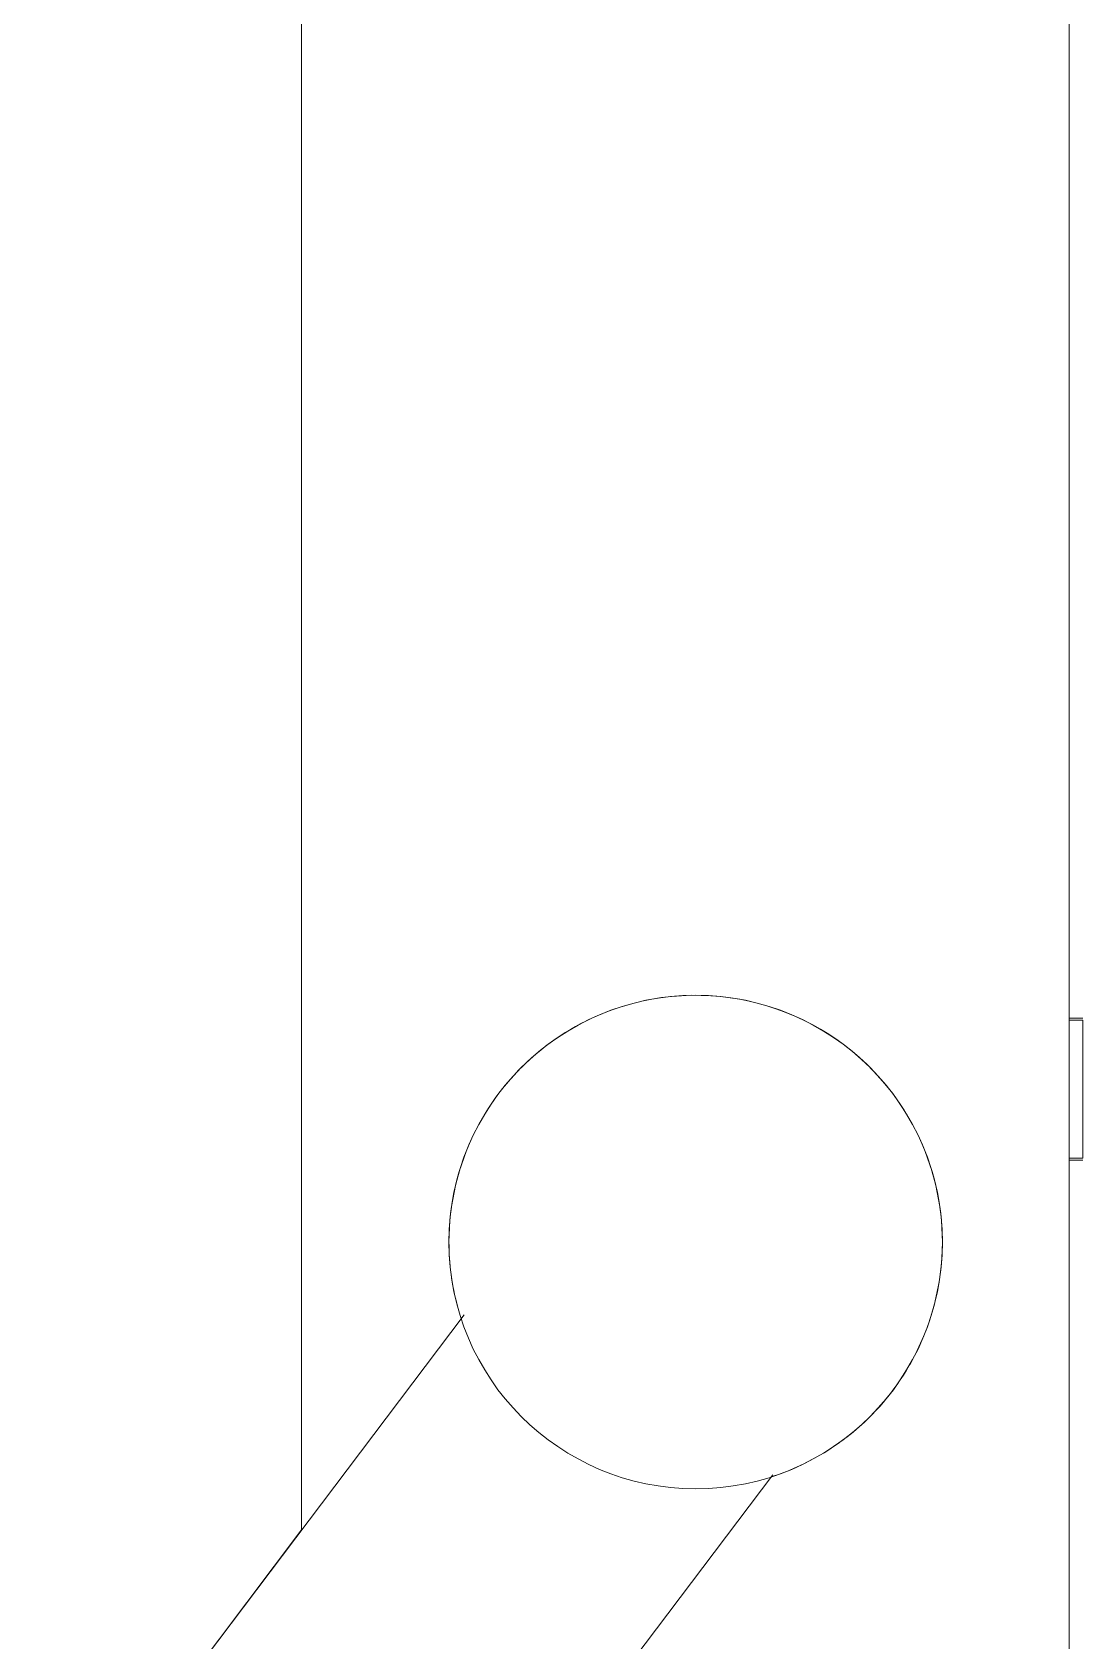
# Model space of a CAD drawing. Header units: millimetres. Extents: x -153298 to 620751, y -313239 to 250031.
# Drawn here: x 85708 to 85784.6, y -223396.3 to -223278.9 of the extents above; entities that cross this region are included whole.
import ezdxf

# ---------------------------------------------------------------- set-up
doc = ezdxf.new("R2010")
doc.units = ezdxf.units.MM
doc.layers.add('E-LITE-EQPM', color=2, linetype='Continuous', lineweight=35)

# ---------------------------------------------------------------- blocks, each defined once
blk = doc.blocks.new('ACM_L18 - LED Flood Light Luminaire - ACM_L18 - LED Flood Light Luminaire-11639162-2150-01 ENTRANCE 1 ELEVATION 4')
at = {"layer": 'E-LITE-EQPM', "color": 250, "lineweight": 20}
for p, q in [((18431.02, 104679), (18431.02, 104419)), ((18431.02, 104419), (18431.02, 104679)), ((18431.02, 104679), (18431.02, 104554)), ((18431.02, 104554), (18431.02, 104679)), ((18375.02, 104507), (18375.02, 104622.01)), ((18375.02, 104622.01), (18375.02, 104507)), ((18431.02, 104614), (18431.02, 104604.41)), ((18431.02, 104604.41), (18431.02, 104614)), ((18431.02, 104614), (18431.02, 104604.41)), ((18431.02, 104604.41), (18431.02, 104614)), ((18431.02, 104614), (18431.02, 104604.41)), ((18431.02, 104604.41), (18431.02, 104614)), ((18431.02, 104614), (18431.02, 104604.41)), ((18431.02, 104604.41), (18431.02, 104614)), ((18431.02, 104614), (18431.02, 104604.41)), ((18431.02, 104604.41), (18431.02, 104614)), ((18431.02, 104614), (18431.02, 104604.41)), ((18431.02, 104604.41), (18431.02, 104614)), ((18431.02, 104614), (18431.02, 104604.41)), ((18431.02, 104604.41), (18431.02, 104614)), ((18431.02, 104614), (18431.02, 104604.41)), ((18431.02, 104604.41), (18431.02, 104614)), ((18431.02, 104614), (18431.02, 104604.41)), ((18431.02, 104604.41), (18431.02, 104614)), ((18431.02, 104614), (18431.02, 104604.41)), ((18431.02, 104604.41), (18431.02, 104614)), ((18431.02, 104614), (18431.02, 104604.41)), ((18431.02, 104604.41), (18431.02, 104614)), ((18431.02, 104614), (18431.02, 104604.41)), ((18431.02, 104604.41), (18431.02, 104614)), ((18431.02, 104614), (18431.02, 104604.41)), ((18431.02, 104604.41), (18431.02, 104614)), ((18431.02, 104614), (18431.02, 104604.41)), ((18431.02, 104604.41), (18431.02, 104614)), ((18431.02, 104614), (18431.02, 104604.41)), ((18431.02, 104604.41), (18431.02, 104614)), ((18431.02, 104614), (18431.02, 104604.41)), ((18431.02, 104604.41), (18431.02, 104614)), ((18431.02, 104614), (18431.02, 104604.41)), ((18431.02, 104604.41), (18431.02, 104614)), ((18431.02, 104614), (18431.02, 104604.41)), ((18431.02, 104604.41), (18431.02, 104614)), ((18431.02, 104614), (18431.02, 104604.41)), ((18431.02, 104604.41), (18431.02, 104614)), ((18431.02, 104614), (18431.02, 104604.41)), ((18431.02, 104604.41), (18431.02, 104614)), ((18431.02, 104614), (18431.02, 104604.41)), ((18431.02, 104604.41), (18431.02, 104614)), ((18431.02, 104599), (18431.02, 104589.75)), ((18431.02, 104589.75), (18431.02, 104599)), ((18431.02, 104599), (18431.02, 104589.75)), ((18431.02, 104589.75), (18431.02, 104599)), ((18431.02, 104599), (18431.02, 104589.75)), ((18431.02, 104589.75), (18431.02, 104599)), ((18431.02, 104599), (18431.02, 104589.75)), ((18431.02, 104589.75), (18431.02, 104599)), ((18431.02, 104599), (18431.02, 104589.75)), ((18431.02, 104589.75), (18431.02, 104599)), ((18431.02, 104599), (18431.02, 104589.75)), ((18431.02, 104589.75), (18431.02, 104599)), ((18431.02, 104599), (18431.02, 104589.75)), ((18431.02, 104589.75), (18431.02, 104599)), ((18431.02, 104599), (18431.02, 104589.75)), ((18431.02, 104589.75), (18431.02, 104599)), ((18431.02, 104599), (18431.02, 104589.75)), ((18431.02, 104589.75), (18431.02, 104599)), ((18431.02, 104599), (18431.02, 104589.75)), ((18431.02, 104589.75), (18431.02, 104599)), ((18431.02, 104599), (18431.02, 104589.75)), ((18431.02, 104589.75), (18431.02, 104599)), ((18431.02, 104599), (18431.02, 104589.75)), ((18431.02, 104589.75), (18431.02, 104599)), ((18431.02, 104599), (18431.02, 104589.75)), ((18431.02, 104589.75), (18431.02, 104599)), ((18431.02, 104599), (18431.02, 104589.75)), ((18431.02, 104589.75), (18431.02, 104599)), ((18431.02, 104599), (18431.02, 104589.75)), ((18431.02, 104589.75), (18431.02, 104599)), ((18431.02, 104599), (18431.02, 104589.75)), ((18431.02, 104589.75), (18431.02, 104599)), ((18431.02, 104599), (18431.02, 104589.75)), ((18431.02, 104589.75), (18431.02, 104599)), ((18431.02, 104599), (18431.02, 104589.75)), ((18431.02, 104589.75), (18431.02, 104599)), ((18431.02, 104599), (18431.02, 104589.75)), ((18431.02, 104589.75), (18431.02, 104599)), ((18431.02, 104599), (18431.02, 104589.75)), ((18431.02, 104589.75), (18431.02, 104599)), ((18431.02, 104599), (18431.02, 104589.75)), ((18431.02, 104589.75), (18431.02, 104599)), ((18431.02, 104584), (18431.02, 104575.09)), ((18431.02, 104575.09), (18431.02, 104584)), ((18431.02, 104584), (18431.02, 104575.09)), ((18431.02, 104575.09), (18431.02, 104584)), ((18431.02, 104584), (18431.02, 104575.09)), ((18431.02, 104575.09), (18431.02, 104584)), ((18431.02, 104584), (18431.02, 104575.09)), ((18431.02, 104575.09), (18431.02, 104584)), ((18431.02, 104584), (18431.02, 104575.09)), ((18431.02, 104575.09), (18431.02, 104584)), ((18431.02, 104584), (18431.02, 104575.09)), ((18431.02, 104575.09), (18431.02, 104584)), ((18431.02, 104584), (18431.02, 104575.09)), ((18431.02, 104575.09), (18431.02, 104584)), ((18431.02, 104584), (18431.02, 104575.09)), ((18431.02, 104575.09), (18431.02, 104584)), ((18431.02, 104584), (18431.02, 104575.09)), ((18431.02, 104575.09), (18431.02, 104584)), ((18431.02, 104584), (18431.02, 104575.09)), ((18431.02, 104575.09), (18431.02, 104584)), ((18431.02, 104584), (18431.02, 104575.09)), ((18431.02, 104575.09), (18431.02, 104584)), ((18431.02, 104584), (18431.02, 104575.09)), ((18431.02, 104575.09), (18431.02, 104584)), ((18431.02, 104584), (18431.02, 104575.09)), ((18431.02, 104575.09), (18431.02, 104584)), ((18431.02, 104584), (18431.02, 104575.09)), ((18431.02, 104575.09), (18431.02, 104584)), ((18431.02, 104584), (18431.02, 104575.09)), ((18431.02, 104575.09), (18431.02, 104584)), ((18431.02, 104584), (18431.02, 104575.09)), ((18431.02, 104575.09), (18431.02, 104584)), ((18431.02, 104584), (18431.02, 104575.09)), ((18431.02, 104575.09), (18431.02, 104584)), ((18431.02, 104584), (18431.02, 104575.09)), ((18431.02, 104575.09), (18431.02, 104584)), ((18431.02, 104584), (18431.02, 104575.09)), ((18431.02, 104575.09), (18431.02, 104584)), ((18431.02, 104584), (18431.02, 104575.09)), ((18431.02, 104575.09), (18431.02, 104584)), ((18431.02, 104584), (18431.02, 104575.09)), ((18431.02, 104575.09), (18431.02, 104584)), ((18431.02, 104584), (18431.02, 104575.09)), ((18431.02, 104575.09), (18431.02, 104584)), ((18431.02, 104584), (18431.02, 104575.09)), ((18431.02, 104575.09), (18431.02, 104584)), ((18431.02, 104584), (18431.02, 104575.09)), ((18431.02, 104575.09), (18431.02, 104584)), ((18431.02, 104584), (18431.02, 104575.09)), ((18431.02, 104575.09), (18431.02, 104584)), ((18431.02, 104584), (18431.02, 104575.09)), ((18431.02, 104575.09), (18431.02, 104584)), ((18431.02, 104584), (18431.02, 104575.09)), ((18431.02, 104575.09), (18431.02, 104584)), ((18431.02, 104584), (18431.02, 104575.09)), ((18431.02, 104575.09), (18431.02, 104584)), ((18431.02, 104584), (18431.02, 104575.09)), ((18431.02, 104575.09), (18431.02, 104584)), ((18431.02, 104569), (18431.02, 104559)), ((18431.02, 104559), (18431.02, 104569)), ((18431.02, 104569), (18431.02, 104559)), ((18431.02, 104559), (18431.02, 104569)), ((18431.02, 104569), (18431.02, 104559)), ((18431.02, 104559), (18431.02, 104569)), ((18431.02, 104569), (18431.02, 104559)), ((18431.02, 104559), (18431.02, 104569)), ((18431.02, 104569), (18431.02, 104559)), ((18431.02, 104559), (18431.02, 104569)), ((18431.02, 104569), (18431.02, 104559)), ((18431.02, 104559), (18431.02, 104569)), ((18431.02, 104569), (18431.02, 104559)), ((18431.02, 104559), (18431.02, 104569)), ((18431.02, 104569), (18431.02, 104559)), ((18431.02, 104559), (18431.02, 104569)), ((18431.02, 104569), (18431.02, 104559)), ((18431.02, 104559), (18431.02, 104569)), ((18431.02, 104569), (18431.02, 104559)), ((18431.02, 104559), (18431.02, 104569)), ((18431.02, 104569), (18431.02, 104559)), ((18431.02, 104559), (18431.02, 104569)), ((18431.02, 104569), (18431.02, 104559)), ((18431.02, 104559), (18431.02, 104569)), ((18431.02, 104569), (18431.02, 104559)), ((18431.02, 104559), (18431.02, 104569)), ((18431.02, 104569), (18431.02, 104559)), ((18431.02, 104559), (18431.02, 104569)), ((18431.02, 104569), (18431.02, 104559)), ((18431.02, 104559), (18431.02, 104569)), ((18431.02, 104569), (18431.02, 104559)), ((18431.02, 104559), (18431.02, 104569)), ((18431.02, 104569), (18431.02, 104559)), ((18431.02, 104559), (18431.02, 104569)), ((18431.02, 104569), (18431.02, 104559)), ((18431.02, 104559), (18431.02, 104569)), ((18431.02, 104569), (18431.02, 104559)), ((18431.02, 104559), (18431.02, 104569)), ((18431.02, 104569), (18431.02, 104559)), ((18431.02, 104559), (18431.02, 104569)), ((18431.02, 104569), (18431.02, 104559)), ((18431.02, 104559), (18431.02, 104569)), ((18431.02, 104569), (18431.02, 104559)), ((18431.02, 104559), (18431.02, 104569)), ((18431.02, 104569), (18431.02, 104559)), ((18431.02, 104559), (18431.02, 104569)), ((18431.02, 104569), (18431.02, 104559)), ((18431.02, 104559), (18431.02, 104569)), ((18431.02, 104569), (18431.02, 104559)), ((18431.02, 104559), (18431.02, 104569)), ((18431.02, 104569), (18431.02, 104559)), ((18431.02, 104559), (18431.02, 104569)), ((18431.02, 104569), (18431.02, 104559)), ((18431.02, 104559), (18431.02, 104569)), ((18431.02, 104569), (18431.02, 104559)), ((18431.02, 104559), (18431.02, 104569)), ((18431.02, 104569), (18431.02, 104559)), ((18431.02, 104559), (18431.02, 104569)), ((18431.02, 104544.34), (18432.02, 104544.34)), ((18431.02, 104534.13), (18431.02, 104544.18)), ((18431.02, 104534.13), (18431.02, 104544.18)), ((18431.02, 104544.18), (18431.02, 104540.1)), ((18431.02, 104540.1), (18431.02, 104544.18)), ((18431.02, 104544.18), (18431.02, 104534.13)), ((18431.02, 104534.13), (18431.02, 104544.18)), ((18431.02, 104544.18), (18431.02, 104534.13)), ((18431.02, 104534.13), (18431.02, 104544.18)), ((18431.02, 104544.18), (18431.02, 104536)), ((18431.02, 104534.13), (18431.02, 104544.18)), ((18431.02, 104544.18), (18431.02, 104534.13)), ((18431.02, 104534.13), (18431.02, 104544.18)), ((18432.02, 104544.18), (18432.02, 104534.13)), ((18432.02, 104534.13), (18432.02, 104544.18)), ((18432.02, 104544.18), (18432.02, 104540.1)), ((18432.02, 104540.1), (18432.02, 104544.18)), ((18432.02, 104544.18), (18432.02, 104534.13)), ((18432.02, 104534.13), (18432.02, 104544.18)), ((18432.02, 104544.18), (18432.02, 104534.13)), ((18432.02, 104536), (18432.02, 104544.18)), ((18432.02, 104544.18), (18432.02, 104534.13)), ((18432.02, 104534.13), (18432.02, 104544.18)), ((18432.02, 104544.18), (18432.02, 104534.13)), ((18432.02, 104544.18), (18432.02, 104534.13)), ((18431.02, 104541.57), (18431.02, 104542.99)), ((18431.02, 104542.93), (18431.02, 104541.35)), ((18431.02, 104542.92), (18431.02, 104539.47)), ((18431.02, 104542.92), (18431.02, 104539.47)), ((18432.02, 104542.99), (18432.02, 104541.57)), ((18432.02, 104541.35), (18432.02, 104542.93)), ((18432.02, 104539.47), (18432.02, 104542.92)), ((18432.02, 104539.47), (18432.02, 104542.92)), ((18431.02, 104542.64), (18431.02, 104541.27)), ((18431.02, 104542.64), (18431.02, 104541.27)), ((18431.02, 104541.35), (18431.02, 104542.64)), ((18431.02, 104540.32), (18431.02, 104541.57)), ((18432.02, 104541.27), (18432.02, 104542.64)), ((18432.02, 104541.27), (18432.02, 104542.64)), ((18432.02, 104542.64), (18432.02, 104541.35)), ((18432.02, 104541.57), (18432.02, 104540.32)), ((18431.02, 104541.27), (18431.02, 104539.1)), ((18431.02, 104541.27), (18431.02, 104539.1)), ((18431.02, 104539.93), (18431.02, 104541.23)), ((18431.02, 104539.93), (18431.02, 104541.23)), ((18432.02, 104539.1), (18432.02, 104541.27)), ((18432.02, 104539.1), (18432.02, 104541.27)), ((18432.02, 104541.23), (18432.02, 104539.93)), ((18432.02, 104541.23), (18432.02, 104539.93)), ((18431.02, 104534.13), (18431.02, 104538.84)), ((18431.02, 104538.84), (18431.02, 104534.13)), ((18431.02, 104538.39), (18431.02, 104536.97)), ((18431.02, 104538.22), (18431.02, 104534.13)), ((18431.02, 104538.22), (18431.02, 104534.13)), ((18432.02, 104534.13), (18432.02, 104538.84)), ((18432.02, 104538.84), (18432.02, 104534.13)), ((18432.02, 104536.97), (18432.02, 104538.39)), ((18432.02, 104534.13), (18432.02, 104538.22)), ((18432.02, 104534.13), (18432.02, 104538.22)), ((18431.02, 104537.59), (18431.02, 104536.33)), ((18431.02, 104536), (18431.02, 104537.59)), ((18432.02, 104537.59), (18432.02, 104536)), ((18432.02, 104536.33), (18432.02, 104537.59)), ((18431.02, 104534.4), (18431.02, 104535.67)), ((18432.02, 104535.67), (18432.02, 104534.4)), ((18431.02, 104535.39), (18431.02, 104534.13)), ((18432.02, 104534.13), (18432.02, 104535.39)), ((18431.02, 104533.98), (18432.02, 104533.98)), ((18355.36, 104480.98), (18375.02, 104507)), ((18375.02, 104507), (18355.36, 104480.98)), ((18375.02, 104507), (18355.36, 104480.98)), ((18355.36, 104480.98), (18375.02, 104507))]:
    blk.add_line(p, q, dxfattribs=at)
blk = doc.blocks.new('ACM_L18 - LED Flood Light Luminaire - ACM_L18 - LED Flood Light Luminaire-V169-2150-01 ENTRANCE 1 ELEVATION 4')
at = {"layer": 'E-LITE-EQPM', "color": 250, "lineweight": 20}
for p, q in [((18431.02, 104679), (18431.02, 104419)), ((18431.02, 104419), (18431.02, 104679)), ((18431.02, 104679), (18431.02, 104554)), ((18431.02, 104554), (18431.02, 104679)), ((18375.02, 104507), (18375.02, 104622.01)), ((18375.02, 104622.01), (18375.02, 104507)), ((18431.02, 104614), (18431.02, 104604.41)), ((18431.02, 104604.41), (18431.02, 104614)), ((18431.02, 104614), (18431.02, 104604.41)), ((18431.02, 104604.41), (18431.02, 104614)), ((18431.02, 104614), (18431.02, 104604.41)), ((18431.02, 104604.41), (18431.02, 104614)), ((18431.02, 104614), (18431.02, 104604.41)), ((18431.02, 104604.41), (18431.02, 104614)), ((18431.02, 104614), (18431.02, 104604.41)), ((18431.02, 104604.41), (18431.02, 104614)), ((18431.02, 104614), (18431.02, 104604.41)), ((18431.02, 104604.41), (18431.02, 104614)), ((18431.02, 104614), (18431.02, 104604.41)), ((18431.02, 104604.41), (18431.02, 104614)), ((18431.02, 104614), (18431.02, 104604.41)), ((18431.02, 104604.41), (18431.02, 104614)), ((18431.02, 104614), (18431.02, 104604.41)), ((18431.02, 104604.41), (18431.02, 104614)), ((18431.02, 104614), (18431.02, 104604.41)), ((18431.02, 104604.41), (18431.02, 104614)), ((18431.02, 104614), (18431.02, 104604.41)), ((18431.02, 104604.41), (18431.02, 104614)), ((18431.02, 104614), (18431.02, 104604.41)), ((18431.02, 104604.41), (18431.02, 104614)), ((18431.02, 104614), (18431.02, 104604.41)), ((18431.02, 104604.41), (18431.02, 104614)), ((18431.02, 104614), (18431.02, 104604.41)), ((18431.02, 104604.41), (18431.02, 104614)), ((18431.02, 104614), (18431.02, 104604.41)), ((18431.02, 104604.41), (18431.02, 104614)), ((18431.02, 104614), (18431.02, 104604.41)), ((18431.02, 104604.41), (18431.02, 104614)), ((18431.02, 104614), (18431.02, 104604.41)), ((18431.02, 104604.41), (18431.02, 104614)), ((18431.02, 104614), (18431.02, 104604.41)), ((18431.02, 104604.41), (18431.02, 104614)), ((18431.02, 104614), (18431.02, 104604.41)), ((18431.02, 104604.41), (18431.02, 104614)), ((18431.02, 104614), (18431.02, 104604.41)), ((18431.02, 104604.41), (18431.02, 104614)), ((18431.02, 104614), (18431.02, 104604.41)), ((18431.02, 104604.41), (18431.02, 104614)), ((18431.02, 104599), (18431.02, 104589.75)), ((18431.02, 104589.75), (18431.02, 104599)), ((18431.02, 104599), (18431.02, 104589.75)), ((18431.02, 104589.75), (18431.02, 104599)), ((18431.02, 104599), (18431.02, 104589.75)), ((18431.02, 104589.75), (18431.02, 104599)), ((18431.02, 104599), (18431.02, 104589.75)), ((18431.02, 104589.75), (18431.02, 104599)), ((18431.02, 104599), (18431.02, 104589.75)), ((18431.02, 104589.75), (18431.02, 104599)), ((18431.02, 104599), (18431.02, 104589.75)), ((18431.02, 104589.75), (18431.02, 104599)), ((18431.02, 104599), (18431.02, 104589.75)), ((18431.02, 104589.75), (18431.02, 104599)), ((18431.02, 104599), (18431.02, 104589.75)), ((18431.02, 104589.75), (18431.02, 104599)), ((18431.02, 104599), (18431.02, 104589.75)), ((18431.02, 104589.75), (18431.02, 104599)), ((18431.02, 104599), (18431.02, 104589.75)), ((18431.02, 104589.75), (18431.02, 104599)), ((18431.02, 104599), (18431.02, 104589.75)), ((18431.02, 104589.75), (18431.02, 104599)), ((18431.02, 104599), (18431.02, 104589.75)), ((18431.02, 104589.75), (18431.02, 104599)), ((18431.02, 104599), (18431.02, 104589.75)), ((18431.02, 104589.75), (18431.02, 104599)), ((18431.02, 104599), (18431.02, 104589.75)), ((18431.02, 104589.75), (18431.02, 104599)), ((18431.02, 104599), (18431.02, 104589.75)), ((18431.02, 104589.75), (18431.02, 104599)), ((18431.02, 104599), (18431.02, 104589.75)), ((18431.02, 104589.75), (18431.02, 104599)), ((18431.02, 104599), (18431.02, 104589.75)), ((18431.02, 104589.75), (18431.02, 104599)), ((18431.02, 104599), (18431.02, 104589.75)), ((18431.02, 104589.75), (18431.02, 104599)), ((18431.02, 104599), (18431.02, 104589.75)), ((18431.02, 104589.75), (18431.02, 104599)), ((18431.02, 104599), (18431.02, 104589.75)), ((18431.02, 104589.75), (18431.02, 104599)), ((18431.02, 104599), (18431.02, 104589.75)), ((18431.02, 104589.75), (18431.02, 104599)), ((18431.02, 104584), (18431.02, 104575.09)), ((18431.02, 104575.09), (18431.02, 104584)), ((18431.02, 104584), (18431.02, 104575.09)), ((18431.02, 104575.09), (18431.02, 104584)), ((18431.02, 104584), (18431.02, 104575.09)), ((18431.02, 104575.09), (18431.02, 104584)), ((18431.02, 104584), (18431.02, 104575.09)), ((18431.02, 104575.09), (18431.02, 104584)), ((18431.02, 104584), (18431.02, 104575.09)), ((18431.02, 104575.09), (18431.02, 104584)), ((18431.02, 104584), (18431.02, 104575.09)), ((18431.02, 104575.09), (18431.02, 104584)), ((18431.02, 104584), (18431.02, 104575.09)), ((18431.02, 104575.09), (18431.02, 104584)), ((18431.02, 104584), (18431.02, 104575.09)), ((18431.02, 104575.09), (18431.02, 104584)), ((18431.02, 104584), (18431.02, 104575.09)), ((18431.02, 104575.09), (18431.02, 104584)), ((18431.02, 104584), (18431.02, 104575.09)), ((18431.02, 104575.09), (18431.02, 104584)), ((18431.02, 104584), (18431.02, 104575.09)), ((18431.02, 104575.09), (18431.02, 104584)), ((18431.02, 104584), (18431.02, 104575.09)), ((18431.02, 104575.09), (18431.02, 104584)), ((18431.02, 104584), (18431.02, 104575.09)), ((18431.02, 104575.09), (18431.02, 104584)), ((18431.02, 104584), (18431.02, 104575.09)), ((18431.02, 104575.09), (18431.02, 104584)), ((18431.02, 104584), (18431.02, 104575.09)), ((18431.02, 104575.09), (18431.02, 104584)), ((18431.02, 104584), (18431.02, 104575.09)), ((18431.02, 104575.09), (18431.02, 104584)), ((18431.02, 104584), (18431.02, 104575.09)), ((18431.02, 104575.09), (18431.02, 104584)), ((18431.02, 104584), (18431.02, 104575.09)), ((18431.02, 104575.09), (18431.02, 104584)), ((18431.02, 104584), (18431.02, 104575.09)), ((18431.02, 104575.09), (18431.02, 104584)), ((18431.02, 104584), (18431.02, 104575.09)), ((18431.02, 104575.09), (18431.02, 104584)), ((18431.02, 104584), (18431.02, 104575.09)), ((18431.02, 104575.09), (18431.02, 104584)), ((18431.02, 104584), (18431.02, 104575.09)), ((18431.02, 104575.09), (18431.02, 104584)), ((18431.02, 104584), (18431.02, 104575.09)), ((18431.02, 104575.09), (18431.02, 104584)), ((18431.02, 104584), (18431.02, 104575.09)), ((18431.02, 104575.09), (18431.02, 104584)), ((18431.02, 104584), (18431.02, 104575.09)), ((18431.02, 104575.09), (18431.02, 104584)), ((18431.02, 104584), (18431.02, 104575.09)), ((18431.02, 104575.09), (18431.02, 104584)), ((18431.02, 104584), (18431.02, 104575.09)), ((18431.02, 104575.09), (18431.02, 104584)), ((18431.02, 104584), (18431.02, 104575.09)), ((18431.02, 104575.09), (18431.02, 104584)), ((18431.02, 104584), (18431.02, 104575.09)), ((18431.02, 104575.09), (18431.02, 104584)), ((18431.02, 104569), (18431.02, 104559)), ((18431.02, 104559), (18431.02, 104569)), ((18431.02, 104569), (18431.02, 104559)), ((18431.02, 104559), (18431.02, 104569)), ((18431.02, 104569), (18431.02, 104559)), ((18431.02, 104559), (18431.02, 104569)), ((18431.02, 104569), (18431.02, 104559)), ((18431.02, 104559), (18431.02, 104569)), ((18431.02, 104569), (18431.02, 104559)), ((18431.02, 104559), (18431.02, 104569)), ((18431.02, 104569), (18431.02, 104559)), ((18431.02, 104559), (18431.02, 104569)), ((18431.02, 104569), (18431.02, 104559)), ((18431.02, 104559), (18431.02, 104569)), ((18431.02, 104569), (18431.02, 104559)), ((18431.02, 104559), (18431.02, 104569)), ((18431.02, 104569), (18431.02, 104559)), ((18431.02, 104559), (18431.02, 104569)), ((18431.02, 104569), (18431.02, 104559)), ((18431.02, 104559), (18431.02, 104569)), ((18431.02, 104569), (18431.02, 104559)), ((18431.02, 104559), (18431.02, 104569)), ((18431.02, 104569), (18431.02, 104559)), ((18431.02, 104559), (18431.02, 104569)), ((18431.02, 104569), (18431.02, 104559)), ((18431.02, 104559), (18431.02, 104569)), ((18431.02, 104569), (18431.02, 104559)), ((18431.02, 104559), (18431.02, 104569)), ((18431.02, 104569), (18431.02, 104559)), ((18431.02, 104559), (18431.02, 104569)), ((18431.02, 104569), (18431.02, 104559)), ((18431.02, 104559), (18431.02, 104569)), ((18431.02, 104569), (18431.02, 104559)), ((18431.02, 104559), (18431.02, 104569)), ((18431.02, 104569), (18431.02, 104559)), ((18431.02, 104559), (18431.02, 104569)), ((18431.02, 104569), (18431.02, 104559)), ((18431.02, 104559), (18431.02, 104569)), ((18431.02, 104569), (18431.02, 104559)), ((18431.02, 104559), (18431.02, 104569)), ((18431.02, 104569), (18431.02, 104559)), ((18431.02, 104559), (18431.02, 104569)), ((18431.02, 104569), (18431.02, 104559)), ((18431.02, 104559), (18431.02, 104569)), ((18431.02, 104569), (18431.02, 104559)), ((18431.02, 104559), (18431.02, 104569)), ((18431.02, 104569), (18431.02, 104559)), ((18431.02, 104559), (18431.02, 104569)), ((18431.02, 104569), (18431.02, 104559)), ((18431.02, 104559), (18431.02, 104569)), ((18431.02, 104569), (18431.02, 104559)), ((18431.02, 104559), (18431.02, 104569)), ((18431.02, 104569), (18431.02, 104559)), ((18431.02, 104559), (18431.02, 104569)), ((18431.02, 104569), (18431.02, 104559)), ((18431.02, 104559), (18431.02, 104569)), ((18431.02, 104569), (18431.02, 104559)), ((18431.02, 104559), (18431.02, 104569)), ((18431.02, 104544.34), (18432.02, 104544.34)), ((18431.02, 104534.13), (18431.02, 104544.18)), ((18431.02, 104544.18), (18432.02, 104544.18)), ((18431.02, 104534.13), (18431.02, 104544.18)), ((18431.02, 104544.18), (18431.02, 104540.1)), ((18431.02, 104540.1), (18431.02, 104544.18)), ((18431.02, 104544.18), (18431.02, 104534.13)), ((18431.02, 104534.13), (18431.02, 104544.18)), ((18431.02, 104544.18), (18431.02, 104534.13)), ((18431.02, 104534.13), (18431.02, 104544.18)), ((18431.02, 104544.18), (18431.02, 104536)), ((18431.02, 104534.13), (18431.02, 104544.18)), ((18431.02, 104544.18), (18431.02, 104534.13)), ((18431.02, 104534.13), (18431.02, 104544.18)), ((18432.02, 104544.18), (18432.02, 104534.13)), ((18432.02, 104534.13), (18432.02, 104544.18)), ((18432.02, 104544.18), (18432.02, 104540.1)), ((18432.02, 104540.1), (18432.02, 104544.18)), ((18432.02, 104544.18), (18432.02, 104534.13)), ((18432.02, 104534.13), (18432.02, 104544.18)), ((18432.02, 104544.18), (18432.02, 104534.13)), ((18432.02, 104536), (18432.02, 104544.18)), ((18432.02, 104544.18), (18432.02, 104534.13)), ((18432.02, 104534.13), (18432.02, 104544.18)), ((18432.02, 104544.18), (18432.02, 104534.13)), ((18432.02, 104544.18), (18432.02, 104534.13)), ((18431.02, 104541.57), (18431.02, 104542.99)), ((18431.02, 104542.93), (18431.02, 104541.35)), ((18431.02, 104542.92), (18431.02, 104539.47)), ((18431.02, 104542.92), (18431.02, 104539.47)), ((18432.02, 104542.99), (18432.02, 104541.57)), ((18432.02, 104541.35), (18432.02, 104542.93)), ((18432.02, 104539.47), (18432.02, 104542.92)), ((18432.02, 104539.47), (18432.02, 104542.92)), ((18431.02, 104542.64), (18431.02, 104541.27)), ((18431.02, 104542.64), (18431.02, 104541.27)), ((18431.02, 104541.35), (18431.02, 104542.64)), ((18431.02, 104540.32), (18431.02, 104541.57)), ((18432.02, 104541.27), (18432.02, 104542.64)), ((18432.02, 104541.27), (18432.02, 104542.64)), ((18432.02, 104542.64), (18432.02, 104541.35)), ((18432.02, 104541.57), (18432.02, 104540.32)), ((18431.02, 104541.27), (18431.02, 104539.1)), ((18431.02, 104541.27), (18431.02, 104539.1)), ((18431.02, 104539.93), (18431.02, 104541.23)), ((18431.02, 104539.93), (18431.02, 104541.23)), ((18432.02, 104539.1), (18432.02, 104541.27)), ((18432.02, 104539.1), (18432.02, 104541.27)), ((18432.02, 104541.23), (18432.02, 104539.93)), ((18432.02, 104541.23), (18432.02, 104539.93)), ((18431.02, 104534.13), (18431.02, 104538.84)), ((18431.02, 104538.84), (18431.02, 104534.13)), ((18431.02, 104538.39), (18431.02, 104536.97)), ((18431.02, 104538.22), (18431.02, 104534.13)), ((18431.02, 104538.22), (18431.02, 104534.13)), ((18432.02, 104534.13), (18432.02, 104538.84)), ((18432.02, 104538.84), (18432.02, 104534.13)), ((18432.02, 104536.97), (18432.02, 104538.39)), ((18432.02, 104534.13), (18432.02, 104538.22)), ((18432.02, 104534.13), (18432.02, 104538.22)), ((18431.02, 104537.59), (18431.02, 104536.33)), ((18431.02, 104536), (18431.02, 104537.59)), ((18432.02, 104537.59), (18432.02, 104536)), ((18432.02, 104536.33), (18432.02, 104537.59)), ((18431.02, 104534.4), (18431.02, 104535.67)), ((18432.02, 104535.67), (18432.02, 104534.4)), ((18431.02, 104535.39), (18431.02, 104534.13)), ((18432.02, 104534.13), (18432.02, 104535.39)), ((18432.02, 104534.13), (18431.02, 104534.13)), ((18431.02, 104533.98), (18432.02, 104533.98)), ((18386.88, 104522.7), (18355.36, 104480.98)), ((18355.36, 104480.98), (18386.88, 104522.7)), ((18383.1, 104476.23), (18409.39, 104511.01)), ((18409.39, 104511.01), (18383.1, 104476.23)), ((18355.36, 104480.98), (18375.02, 104507)), ((18375.02, 104507), (18355.36, 104480.98))]:
    blk.add_line(p, q, dxfattribs=at)
for start, end in [(0, 180), (105, 150), (105, 150), (105, 150), (30, 102.5915), (30, 102.5915), (30, 102.5915), (153.4688, 180), (153.4688, 180), (153.4688, 180), (0, 26.5312), (0, 26.5312), (0, 26.5312), (180, 195), (180, 0), (180, 195), (180, 195), (330.1787, 0), (330.1787, 0), (330.1787, 0), (288.3221, 330), (288.3221, 330), (288.3221, 330)]:
    blk.add_arc((18403.77, 104528), 18, start, end, dxfattribs=at)
blk = doc.blocks.new('PPL-C-AECM-1-PP19-EE-M3-0001_rvt-3-2150-01 ENTRANCE 1 ELEVATION 4')
at = {"layer": 'E-LITE-EQPM', "color": 250, "lineweight": 20}
for name in ['ACM_L18 - LED Flood Light Luminaire - ACM_L18 - LED Flood Light Luminaire-11639162-2150-01 ENTRANCE 1 ELEVATION 4', 'ACM_L18 - LED Flood Light Luminaire - ACM_L18 - LED Flood Light Luminaire-V169-2150-01 ENTRANCE 1 ELEVATION 4']:
    blk.add_blockref(name, (0, 0), dxfattribs=at)
blk = doc.blocks.new('PPL-C-AECM-1-PP19-EE-M3-0001_rvt-4-2150-01 ENTRANCE 1 ELEVATION 4')
at = {"layer": 'E-LITE-EQPM', "color": 250, "lineweight": 20}
for name in ['ACM_L18 - LED Flood Light Luminaire - ACM_L18 - LED Flood Light Luminaire-11639162-2150-01 ENTRANCE 1 ELEVATION 4', 'ACM_L18 - LED Flood Light Luminaire - ACM_L18 - LED Flood Light Luminaire-V169-2150-01 ENTRANCE 1 ELEVATION 4']:
    blk.add_blockref(name, (0, 0), dxfattribs=at)

msp = doc.modelspace()

# ---------------------------------------------------------------- block references
at = {"color": 10, "lineweight": 5}
for name in ['PPL-C-AECM-1-PP19-EE-M3-0001_rvt-4-2150-01 ENTRANCE 1 ELEVATION 4', 'PPL-C-AECM-1-PP19-EE-M3-0001_rvt-3-2150-01 ENTRANCE 1 ELEVATION 4']:
    msp.add_blockref(name, (67352.626, -327895.1981), dxfattribs=at)

doc.saveas('drawing.dxf')
